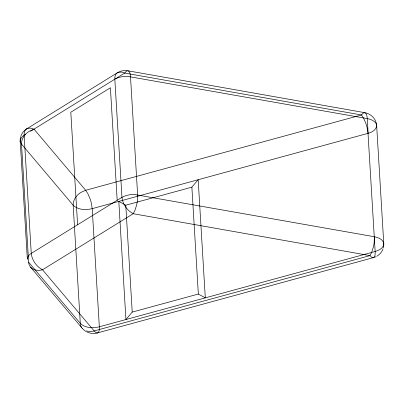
<?xml version="1.0" encoding="UTF-8"?>
<svg xmlns="http://www.w3.org/2000/svg" width="404" height="404" viewBox="0 0 404 404"><rect width="100%" height="100%" fill="white"/><g stroke="black" fill="none" stroke-linecap="round" stroke-linejoin="round"><path stroke-width="0.61" d="M191.88 187.158L198.167 179.719L205.303 297.864L198.339 294.046L132.224 312.1L125.937 319.534L118.801 201.394L125.77 205.207L191.88 187.158L198.339 294.046M127.103 70.629A14.504 13.797 3.9 0 0 117.438 72.735L26.74 128.815C24.594 130.144 23.952 132.896 24.124 135.264L31.259 253.409C31.956 260.262 36.466 266.589 42.516 269.791L94.385 331.189L95.935 332.578L97.197 332.992L373.387 257.631C375.513 256.515 375.129 253.52 375.149 251.49L368.014 133.345L367.049 127.381A47.268 44.955 3.9 0 0 365.822 123.301L363.686 118.382L361.484 114.973L124.72 73.068L121.599 72.053L118.099 72.392M117.438 72.735C115.286 74.068 114.65 76.821 114.822 79.189L121.957 197.334C122.654 204.182 127.164 210.514 133.214 213.716L369.978 255.621L371.746 257.267L373.387 257.631A14.504 13.792 3.9 0 0 376.185 256.555M97.884 332.82C99.631 331.421 99.344 328.805 99.339 326.801L92.203 208.656L91.238 202.692A47.268 44.955 3.9 0 0 90.011 198.611L87.875 193.693L85.673 190.284L34.022 129.149L30.174 128.048L26.957 128.689M25.644 134.325C22.18 135.911 19.099 139.405 20.367 143.486M30.578 131.275L33.845 129.255M115.458 78.82L118.695 77.452L122.579 76.583A24.942 23.72 3.9 0 1 127.669 76.376L367.261 118.604C370.498 119.22 374.008 120.437 375.917 123.311A5.222 4.969 3.9 0 1 376.654 125.528L383.775 243.668C383.699 248.142 378.886 250.435 375.149 251.49L125.937 319.534M125.462 319.665L99.339 326.801C93.021 328.326 85.194 328.21 80.295 323.367L28.644 262.231L21.508 144.087C21.321 140.274 23.25 136.653 25.861 133.987A19.16 18.225 3.9 0 1 29.214 131.295L34.022 129.149L124.72 73.068L126.119 71.432L127.563 70.74L364.721 112.66C366.978 113.544 367.004 116.559 367.261 118.604L368.15 133.34M383.386 247.723A14.504 13.797 3.9 0 0 383.775 243.668C383.164 239.269 378.215 237.466 374.397 236.749L134.628 194.511A24.982 23.76 3.9 0 0 130.315 194.652L126.154 195.496L121.957 197.334L31.259 253.409C29.229 254.646 27.23 256.686 27.361 259.242L20.412 144.233M127.957 70.756C130.214 71.639 130.239 74.654 130.492 76.704L137.628 194.849L137.37 200.864A46.112 43.854 3.9 0 1 136.618 205.035L135.042 210.12L133.214 213.716L42.516 269.791C38.466 270.973 33.451 270.518 30.558 267.14A9.009 8.57 3.9 0 1 28.674 262.231M86.269 330.947L89.193 331.492L92.718 331.265A15.923 15.145 3.9 0 0 94.167 330.932L369.978 255.621L371.806 252.025L373.382 246.935A46.112 43.854 3.9 0 0 374.139 242.769L374.397 236.749M21.508 144.087L73.159 205.227C78.058 210.065 85.885 210.181 92.203 208.656L368.014 133.345C372.114 132.381 377.533 129.204 376.508 124.301A14.504 13.797 3.9 0 0 364.721 112.66L363.09 113.171L361.484 114.973L85.673 190.284L80.866 192.43A19.16 18.225 3.9 0 0 77.507 195.127C74.902 197.793 72.967 201.409 73.159 205.227L80.295 323.367A9.009 8.57 3.9 0 0 82.179 328.3M30.558 267.14L81.502 327.442M125.77 205.207L132.224 312.1M117.185 200.283L110.393 87.764L70.801 112.241L77.598 224.76M21.528 144.071A5.58 5.308 3.9 0 1 20.185 141.102A14.504 13.797 3.9 0 1 20.574 137.188M20.756 136.532A14.504 13.797 3.9 0 1 26.74 128.81M97.576 332.941A14.504 13.797 3.9 0 1 86.941 331.947M86.077 331.487A14.504 13.797 3.9 0 1 82.209 328.28M383.058 248.814A14.504 13.797 3.9 0 1 377.043 256.08"/></g></svg>
